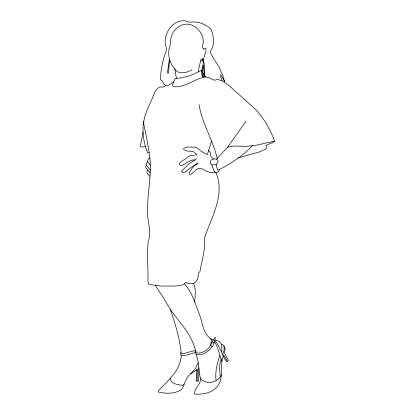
<?xml version="1.0" encoding="UTF-8"?>
<svg xmlns="http://www.w3.org/2000/svg" width="415" height="415" viewBox="0 0 415 415"><rect width="100%" height="100%" fill="white"/><g stroke="black" fill="none" stroke-linecap="round" stroke-linejoin="round"><path stroke-width="0.62" d="M198.821 367.747L198.702 380.965L197.115 381.198L197.379 369.085C193.789 372.322 188.986 373.972 186.75 378.641C184.706 382.168 183.814 386.282 181.443 389.612C174.969 394.126 165.481 393.726 158.193 391.968L158.369 390.717C167.857 380.363 180.774 370.538 181.231 355.11L180.639 354.669L180.426 352.999L181.08 352.366M194.692 302.068C195.055 295.879 196.248 289.338 193.634 283.44L188.711 283.44L185.764 282.558L182.802 284.872L179.503 285.619L175.063 286.049L161.461 286.049L149.156 284.545L147.958 281.723C148.212 268.334 146.962 254.992 148.186 241.629C152.372 230.89 146.277 219.442 147.579 208.263C147.719 191.569 151.574 174.959 149.898 158.271C148.554 146.552 146.147 135.015 143.642 123.499C144.285 112.496 151.252 103.07 154.411 92.732C155.978 89.982 158.815 85.77 162.53 87.15L165.901 85.677L168.511 85.433L173.807 81.745M204.642 75.4C204.917 70.036 204.86 64.242 202.971 59.2L202.261 58.624L202.484 60.751L203.355 61.877C202.894 66.691 200.502 71.894 202.338 76.609L203.283 76.925L204.18 76.593L204.642 75.4L205.985 76.946C209.217 77.325 211.79 79.358 214.763 80.266L216.905 79.493L218.487 79.628L221.921 80.806L228.577 85.241L251.692 105.892C262.529 115.292 269.812 128.168 274.746 141.489L265.833 145.499L266.586 147.216L266.503 148.165L265.745 149.12L258.773 152.144L238.319 157.866M184.281 283.715C191.969 291.88 195.024 303.049 198.951 313.284C202.608 321.75 202.515 332.923 210.618 338.713L211.5 340.466L210.493 345.363L212.729 346.883C212.672 344.813 214.622 343.355 214.233 341.187C218.357 347.256 219.12 354.664 222.051 361.257M170.503 309.772C175.229 323.97 179.851 338.401 181.205 353.373L184.665 353.279L195.579 350.343L196.357 352.828C200.855 353.985 205.316 351.365 208.465 348.341C211.505 345.083 212.195 340.321 215.229 337.208L215.146 339.205L214.638 340.243C217.47 339.958 220.386 341.872 221.589 344.414L223.379 345.156L225.106 348.32L224.567 353.056L228.343 360.396L227.534 361.589L223.846 355.11C218.596 364.925 224.764 377.225 217.455 386.132C212.138 393.124 203.096 394.598 194.853 394.084L194.479 393.213C194.915 387.818 201.073 384.233 200.487 378.48C198.24 370.071 199.382 360.376 195.273 352.589L195.579 350.343L193.836 344.782L190.537 337.597L186.179 330.361L170.503 309.772L163.282 297.534L155.309 285.297M170.492 378.148L170.29 379.741C172.106 384.15 178.144 384.684 182.315 385.302L184.011 384.482M219.535 169.362L219.125 171.047L218.264 171.857L215.328 172.645L214.239 171.146L211.78 165.554L212.241 164.988L216.013 164.465C223.182 158.686 209.668 156.107 210.281 163.162L212.241 164.988M143.766 121.164C141.733 131.69 143.756 142.698 147.558 152.647L149.099 152.647M143.159 131.892L140.254 146.552L142.143 147.097L145.359 146.267M227.534 361.589L226.18 361.361L223.431 356.532L221.366 351.733L221.932 348.979L221.589 344.414M221.122 358.799L219.385 366.212L220.168 376.571M199.076 104.528C200.979 117.414 206.758 129.138 211.583 141.09L207.313 154.712L201.607 151.542L196.726 147.709L195.185 147.118L186.33 147.071L183.788 148.197L183.684 149.281C186.268 152.295 190.386 150.432 193.691 151.812L196.503 154.09L196.694 154.805L189.484 155.864L180.764 162.115L179.856 163.152L179.202 163.972L179.28 164.848L181.397 165.58C186.086 164.226 189.567 159.303 194.925 159.962L196.388 158.478M219.872 355.582C217.087 363.504 214.97 372.001 216.054 380.441M222.673 354.659L224.219 349.58L224.001 345.986M198.038 362.674L195.802 367.96L194.407 369.931L190.521 373.811M216.599 159.054L227.508 147.32L246.116 121.045M203.303 59.926L205.762 51.875L205.985 49.203L205.69 48.545L204.875 48.233L203.36 49.261L202.297 46.516C206.239 37.002 197.825 25.128 187.928 24.153C178.559 23.515 170.487 32.365 170.679 41.427A9.81 9.81 0 0 1 169.86 45.837C166.97 54.619 169.719 64.045 176.059 70.602C180.421 74.612 187.622 72.532 192.072 69.678M212.112 346.463C208.833 351.521 202.8 355.935 196.492 354.535M221.257 375.352C217.144 382.817 206.281 385.229 200.487 378.48M146.578 165.289L145.815 166.114L145.815 167.696L150.121 172.847M147.745 170.321L146.983 171.146L146.983 172.728L149.862 176.359M147.688 161.741L146.791 162.67L146.059 164.62L150.318 170.124M149.836 157.819L148.16 159.459L147.429 161.409L150.36 165.191M252.585 145.572C242.718 155.931 230.636 163.972 217.834 170.254L216.288 165.881L216.542 164.75L216.013 164.465M193.634 283.44L195.833 281.712L197.499 279.482L198.697 272.531L199.9 271.789C201.586 260.911 205.705 249.903 204.33 238.791C210.919 217.823 225.667 194.993 215.873 172.5M194.925 159.962L189.359 163.463L181.568 171.13L181.594 171.872L183.497 172.64L184.582 172.593L192.062 166.726L198.209 163.105C193.929 165.346 190.936 169.087 189.147 173.496L189.691 174.544L190.988 174.404L196.544 169.424L198.417 168.474L202.333 168.796C205.85 171.208 210.618 173.631 214.892 172.043M201.789 71.25L201.099 70.384C193.224 75.11 184.369 77.968 175.166 78.414L172.448 85.07L173.325 86.694C185.266 88.151 194.677 78.253 205.985 76.946M202.484 60.751L202.053 60.943L201.358 60.32L200.99 58.977L198.251 71.064L198.567 71.639M195.273 352.589C190.724 353.341 185.858 356.459 181.231 355.11M227.508 147.32C234.802 144.565 242.77 147.372 250.344 145.878C258.695 145.53 266.466 142.163 274.746 141.489M210.618 338.713L213.211 340.067M197.115 381.198L196.051 380.607L196.404 379.559L196.404 369.988M213.621 159.044L211.505 157.41L210.789 155.931L210.555 152.995L208.61 150.152M212.433 341.841L214.073 343.106M165.901 85.677L163.157 83.462L162.706 81.413L160.589 79.69C160.569 69.077 163.142 58.66 166.882 48.783C160.107 35.628 174.642 15.028 189.598 22.254C197.109 20.957 205.669 23.873 211.059 29.169C213.798 36.048 215.037 45.194 210.213 51.46C212.594 59.205 219.089 64.74 221.257 72.547C223.493 75.297 223.363 78.86 224.826 81.921L220.806 74.601L220.588 76.723L221.61 78.923L221.921 80.806M214.638 340.243L216.397 342.173L219.027 346.639L221.366 351.733M202.453 72.236L203.973 74.565M211.583 141.09L215.022 150.438L217.247 158.359M174.772 68.895L176.427 78.279M169.382 59.656L168.853 69.518L168.184 73.227L167.748 73.107L167.494 72.018L169.382 59.656M202.494 71.624L202.551 75.286L202.909 76.111L203.381 76.184L203.77 75.971L204.139 72.511L203.49 64.984L202.494 71.624"/></g></svg>
